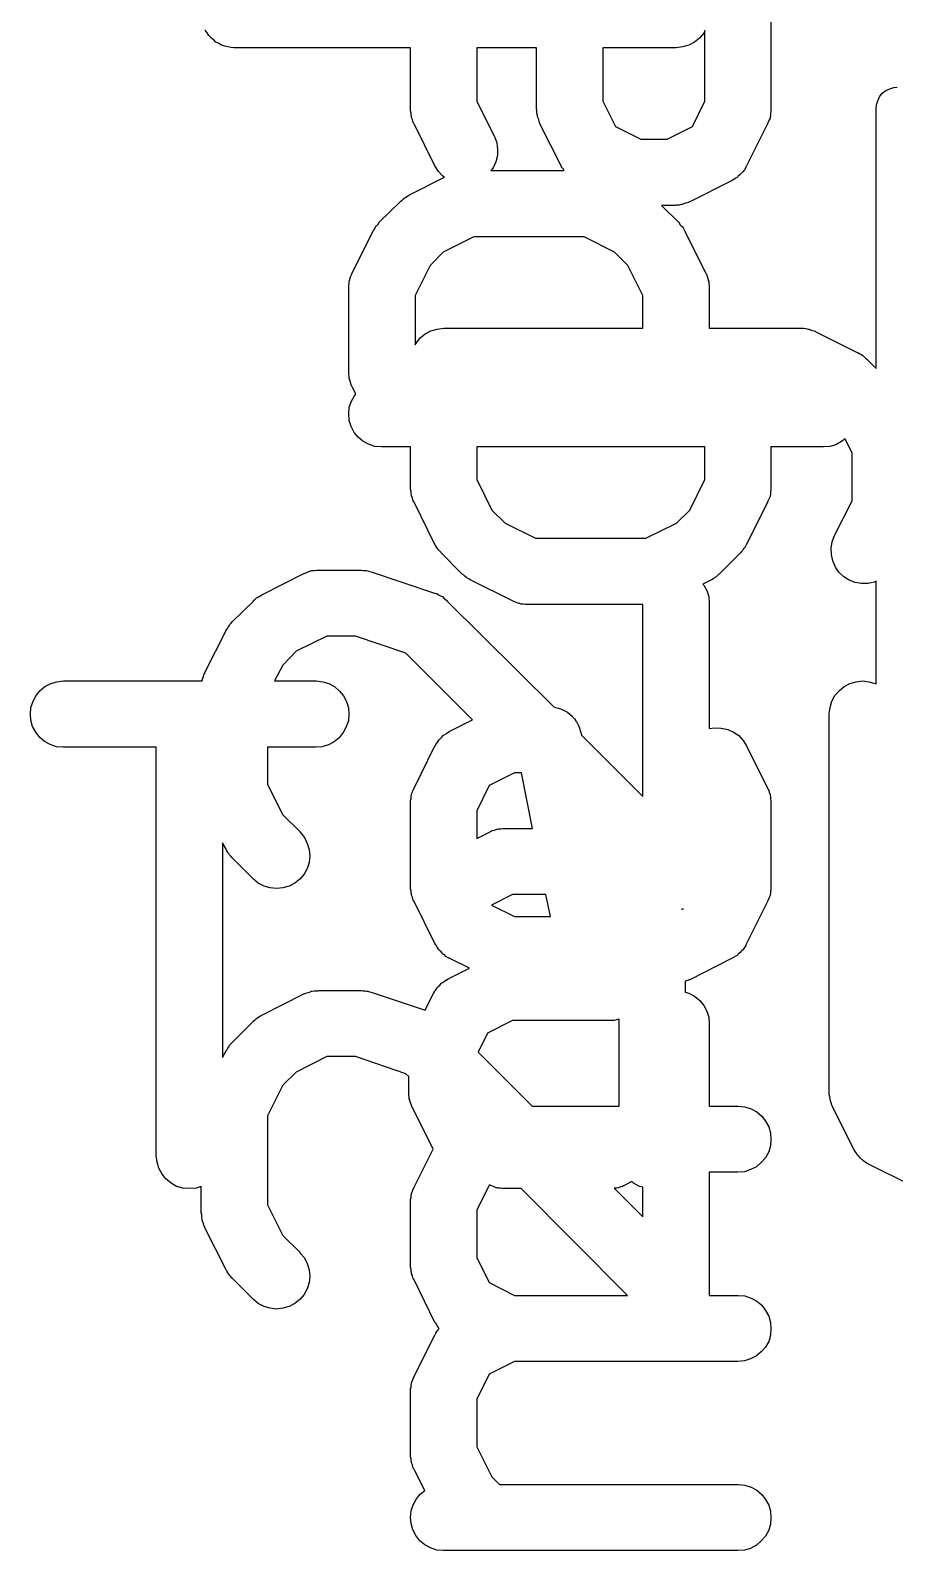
# Model space of a CAD drawing. Extents: x 123.2 to 171.9, y -130.5 to -87.1.
# Drawn here: x 151.752 to 153.709, y -109.551 to -106.108 of the extents above; entities that cross this region are included whole.
import ezdxf

# ---------------------------------------------------------------- set-up
doc = ezdxf.new("R2010")
doc.units = 0
doc.header["$MEASUREMENT"] = 0
doc.layers.add('BLACK', color=7, linetype='CONTINUOUS')

msp = doc.modelspace()

# ---------------------------------------------------------------- linework, layer by layer
at = {"layer": 'BLACK', "linetype": 'CONTINUOUS'}
for p, q in [((153.429, -106.048), (153.429, -106.286)), ((152.152, -106.113), (152.148, -106.107)), ((152.156, -106.119), (152.152, -106.113)), ((152.152, -106.113), (152.152, -106.113)), ((152.152, -106.113), (152.152, -106.113)), ((152.161, -106.124), (152.156, -106.119)), ((152.161, -106.125), (152.161, -106.124)), ((152.161, -106.124), (152.161, -106.124)), ((152.167, -106.129), (152.161, -106.125)), ((153.267, -106.125), (153.256, -106.134)), ((153.277, -106.114), (153.267, -106.125)), ((153.279, -106.108), (153.277, -106.114)), ((153.279, -106.268), (153.279, -106.108)), ((152.172, -106.134), (152.167, -106.129)), ((152.179, -106.137), (152.172, -106.134)), ((152.172, -106.134), (152.172, -106.134)), ((152.172, -106.134), (152.172, -106.134)), ((152.185, -106.141), (152.179, -106.137)), ((152.192, -106.143), (152.185, -106.141)), ((152.185, -106.141), (152.185, -106.141)), ((152.185, -106.141), (152.185, -106.141)), ((152.199, -106.145), (152.192, -106.143)), ((152.206, -106.146), (152.199, -106.145)), ((152.199, -106.145), (152.199, -106.145)), ((152.199, -106.145), (152.199, -106.145)), ((152.213, -106.147), (152.206, -106.146)), ((152.214, -106.147), (152.213, -106.147)), ((152.613, -106.147), (152.214, -106.147)), ((152.214, -106.147), (152.214, -106.147)), ((152.214, -106.147), (152.214, -106.147)), ((152.214, -106.147), (152.214, -106.147)), ((152.613, -106.286), (152.613, -106.147)), ((152.763, -106.147), (152.763, -106.268)), ((152.898, -106.147), (152.763, -106.147)), ((152.898, -106.286), (152.898, -106.147)), ((153.214, -106.147), (153.048, -106.147)), ((153.048, -106.147), (153.048, -106.268)), ((153.229, -106.145), (153.214, -106.147)), ((153.243, -106.141), (153.229, -106.145)), ((153.256, -106.134), (153.243, -106.141)), ((153.671, -106.267), (153.675, -106.258)), ((153.675, -106.258), (153.681, -106.25)), ((153.681, -106.25), (153.689, -106.244)), ((153.689, -106.244), (153.698, -106.24)), ((153.698, -106.24), (153.707, -106.237)), ((153.707, -106.237), (153.715, -106.236)), ((152.613, -106.288), (152.613, -106.286)), ((152.613, -106.29), (152.613, -106.288)), ((152.614, -106.295), (152.613, -106.29)), ((152.614, -106.3), (152.614, -106.295)), ((152.615, -106.302), (152.614, -106.3)), ((152.763, -106.268), (152.802, -106.347)), ((152.899, -106.288), (152.898, -106.286)), ((152.899, -106.29), (152.899, -106.288)), ((152.899, -106.295), (152.899, -106.29)), ((152.9, -106.3), (152.899, -106.295)), ((152.9, -106.302), (152.9, -106.3)), ((153.048, -106.268), (153.077, -106.325)), ((153.251, -106.325), (153.279, -106.268)), ((153.429, -106.291), (153.428, -106.296)), ((153.428, -106.296), (153.428, -106.301)), ((153.429, -106.286), (153.429, -106.287)), ((153.429, -106.287), (153.429, -106.289)), ((153.429, -106.289), (153.429, -106.291)), ((153.667, -106.286), (153.668, -106.276)), ((153.667, -106.288), (153.667, -106.286)), ((153.667, -106.873), (153.667, -106.288)), ((153.668, -106.276), (153.671, -106.267)), ((152.615, -106.305), (152.615, -106.302)), ((152.617, -106.309), (152.615, -106.305)), ((152.618, -106.314), (152.617, -106.309)), ((152.619, -106.316), (152.618, -106.314)), ((152.62, -106.318), (152.619, -106.316)), ((152.621, -106.319), (152.62, -106.318)), ((152.668, -106.414), (152.621, -106.319)), ((152.901, -106.305), (152.9, -106.302)), ((152.903, -106.309), (152.901, -106.305)), ((152.904, -106.314), (152.903, -106.309)), ((152.905, -106.316), (152.904, -106.314)), ((152.906, -106.318), (152.905, -106.316)), ((152.906, -106.319), (152.906, -106.318)), ((152.954, -106.414), (152.906, -106.319)), ((153.077, -106.325), (153.134, -106.354)), ((153.194, -106.354), (153.251, -106.325)), ((153.421, -106.319), (153.374, -106.414)), ((153.422, -106.317), (153.421, -106.319)), ((153.423, -106.315), (153.422, -106.317)), ((153.425, -106.31), (153.423, -106.315)), ((153.427, -106.306), (153.425, -106.31)), ((153.428, -106.301), (153.427, -106.303)), ((153.427, -106.303), (153.427, -106.306)), ((152.802, -106.347), (152.803, -106.348)), ((152.803, -106.348), (152.808, -106.362)), ((152.808, -106.362), (152.81, -106.377)), ((153.134, -106.354), (153.194, -106.354)), ((152.81, -106.391), (152.806, -106.405)), ((152.81, -106.377), (152.81, -106.391)), ((152.676, -106.427), (152.668, -106.414)), ((152.686, -106.438), (152.676, -106.427)), ((152.69, -106.44), (152.686, -106.438)), ((152.8, -106.419), (152.795, -106.425)), ((152.795, -106.425), (152.961, -106.425)), ((152.806, -106.405), (152.8, -106.419)), ((152.955, -106.416), (152.954, -106.414)), ((152.955, -106.417), (152.955, -106.416)), ((152.959, -106.422), (152.955, -106.417)), ((152.961, -106.425), (152.959, -106.422)), ((153.355, -106.438), (153.354, -106.439)), ((153.359, -106.434), (153.355, -106.438)), ((153.363, -106.43), (153.359, -106.434)), ((153.364, -106.429), (153.363, -106.43)), ((153.365, -106.428), (153.364, -106.429)), ((153.369, -106.423), (153.365, -106.428)), ((153.372, -106.418), (153.369, -106.423)), ((153.373, -106.415), (153.372, -106.417)), ((153.372, -106.417), (153.372, -106.418)), ((153.374, -106.414), (153.373, -106.415)), ((152.609, -106.481), (152.69, -106.44)), ((153.34, -106.448), (153.245, -106.496)), ((153.342, -106.447), (153.34, -106.448)), ((153.343, -106.447), (153.342, -106.447)), ((153.348, -106.443), (153.343, -106.447)), ((153.353, -106.44), (153.348, -106.443)), ((153.354, -106.439), (153.353, -106.44)), ((152.542, -106.542), (152.59, -106.495)), ((152.59, -106.495), (152.591, -106.494)), ((152.591, -106.494), (152.594, -106.492)), ((152.594, -106.492), (152.597, -106.489)), ((152.597, -106.489), (152.6, -106.487)), ((152.6, -106.487), (152.602, -106.485)), ((152.602, -106.485), (152.606, -106.483)), ((152.606, -106.483), (152.609, -106.481)), ((153.212, -106.504), (153.181, -106.504)), ((153.181, -106.504), (153.22, -106.542)), ((153.214, -106.503), (153.212, -106.504)), ((153.216, -106.503), (153.214, -106.503)), ((153.221, -106.503), (153.216, -106.503)), ((153.226, -106.502), (153.221, -106.503)), ((153.228, -106.502), (153.226, -106.502)), ((153.23, -106.501), (153.228, -106.502)), ((153.235, -106.499), (153.23, -106.501)), ((153.24, -106.498), (153.235, -106.499)), ((153.242, -106.497), (153.24, -106.498)), ((153.244, -106.496), (153.242, -106.497)), ((153.245, -106.496), (153.244, -106.496)), ((152.481, -106.657), (152.528, -106.562)), ((152.528, -106.562), (152.529, -106.561)), ((152.529, -106.561), (152.531, -106.558)), ((152.531, -106.558), (152.533, -106.554)), ((152.533, -106.554), (152.535, -106.551)), ((152.535, -106.551), (152.537, -106.549)), ((152.537, -106.549), (152.54, -106.546)), ((152.54, -106.546), (152.542, -106.542)), ((152.756, -106.575), (152.687, -106.61)), ((153.006, -106.575), (152.756, -106.575)), ((153.075, -106.61), (153.006, -106.575)), ((153.22, -106.542), (153.221, -106.543)), ((153.221, -106.543), (153.223, -106.547)), ((153.223, -106.547), (153.226, -106.55)), ((153.226, -106.55), (153.228, -106.552)), ((153.228, -106.552), (153.23, -106.555)), ((153.23, -106.555), (153.232, -106.558)), ((153.232, -106.558), (153.234, -106.562)), ((153.234, -106.562), (153.281, -106.657)), ((152.687, -106.61), (152.657, -106.64)), ((153.105, -106.64), (153.075, -106.61)), ((152.657, -106.64), (152.623, -106.708)), ((153.139, -106.708), (153.105, -106.64)), ((152.474, -106.675), (152.475, -106.673)), ((152.474, -106.68), (152.474, -106.675)), ((152.475, -106.671), (152.477, -106.666)), ((152.475, -106.673), (152.475, -106.671)), ((152.477, -106.666), (152.479, -106.661)), ((152.479, -106.661), (152.48, -106.659)), ((152.48, -106.659), (152.481, -106.657)), ((153.281, -106.657), (153.282, -106.658)), ((153.282, -106.658), (153.283, -106.66)), ((153.283, -106.66), (153.284, -106.662)), ((153.284, -106.662), (153.285, -106.667)), ((153.285, -106.667), (153.287, -106.672)), ((153.287, -106.672), (153.287, -106.674)), ((153.287, -106.674), (153.288, -106.676)), ((153.288, -106.676), (153.288, -106.681)), ((152.473, -106.685), (152.474, -106.68)), ((152.473, -106.688), (152.473, -106.685)), ((152.473, -106.69), (152.473, -106.688)), ((152.473, -106.691), (152.473, -106.69)), ((152.473, -106.881), (152.473, -106.691)), ((152.623, -106.708), (152.623, -106.82)), ((153.139, -106.782), (153.139, -106.708)), ((153.288, -106.681), (153.289, -106.686)), ((153.289, -106.686), (153.289, -106.689)), ((153.289, -106.689), (153.289, -106.691)), ((153.289, -106.691), (153.289, -106.782)), ((152.673, -106.784), (152.688, -106.782)), ((152.688, -106.782), (153.139, -106.782)), ((153.289, -106.782), (153.497, -106.782)), ((153.497, -106.782), (153.498, -106.782)), ((153.498, -106.782), (153.5, -106.782)), ((153.5, -106.782), (153.503, -106.782)), ((153.503, -106.782), (153.508, -106.783)), ((152.623, -106.82), (152.626, -106.815)), ((152.626, -106.815), (152.635, -106.804)), ((152.635, -106.804), (152.646, -106.795)), ((152.646, -106.795), (152.659, -106.788)), ((152.659, -106.788), (152.673, -106.784)), ((153.508, -106.783), (153.513, -106.784)), ((153.513, -106.784), (153.515, -106.784)), ((153.515, -106.784), (153.517, -106.785)), ((153.517, -106.785), (153.522, -106.787)), ((153.522, -106.787), (153.527, -106.788)), ((153.527, -106.788), (153.529, -106.789)), ((153.529, -106.789), (153.531, -106.79)), ((153.531, -106.79), (153.626, -106.838)), ((153.626, -106.838), (153.627, -106.838)), ((153.627, -106.838), (153.63, -106.84)), ((153.63, -106.84), (153.634, -106.842)), ((153.634, -106.842), (153.637, -106.844)), ((153.637, -106.844), (153.639, -106.846)), ((153.639, -106.846), (153.642, -106.849)), ((153.642, -106.849), (153.646, -106.852)), ((152.473, -106.883), (152.473, -106.881)), ((152.473, -106.886), (152.473, -106.883)), ((152.474, -106.891), (152.473, -106.886)), ((153.646, -106.852), (153.667, -106.873)), ((152.474, -106.896), (152.474, -106.891)), ((152.475, -106.898), (152.474, -106.896)), ((152.475, -106.9), (152.475, -106.898)), ((152.477, -106.905), (152.475, -106.9)), ((152.478, -106.91), (152.477, -106.905)), ((152.479, -106.912), (152.478, -106.91)), ((152.48, -106.914), (152.479, -106.912)), ((152.481, -106.915), (152.48, -106.914)), ((152.489, -106.931), (152.481, -106.915)), ((152.474, -106.961), (152.479, -106.947)), ((152.479, -106.947), (152.486, -106.935)), ((152.486, -106.935), (152.489, -106.931)), ((152.473, -106.976), (152.474, -106.961)), ((152.474, -106.991), (152.473, -106.976)), ((152.478, -107.005), (152.474, -106.991)), ((152.485, -107.018), (152.478, -107.005)), ((152.494, -107.029), (152.485, -107.018)), ((152.505, -107.038), (152.494, -107.029)), ((152.518, -107.045), (152.505, -107.038)), ((152.532, -107.05), (152.518, -107.045)), ((152.547, -107.051), (152.532, -107.05)), ((152.548, -107.051), (152.547, -107.051)), ((152.613, -107.051), (152.548, -107.051)), ((152.613, -107.143), (152.613, -107.051)), ((152.763, -107.051), (152.763, -107.125)), ((153.279, -107.051), (152.763, -107.051)), ((153.279, -107.125), (153.279, -107.051)), ((153.548, -107.051), (153.429, -107.051)), ((153.429, -107.051), (153.429, -107.143)), ((153.562, -107.05), (153.548, -107.051)), ((153.576, -107.046), (153.562, -107.05)), ((153.589, -107.039), (153.576, -107.046)), ((153.597, -107.033), (153.589, -107.039)), ((153.613, -107.065), (153.597, -107.033)), ((153.613, -107.173), (153.613, -107.065)), ((152.763, -107.125), (152.797, -107.194)), ((153.245, -107.194), (153.279, -107.125)), ((152.613, -107.145), (152.613, -107.143)), ((152.613, -107.147), (152.613, -107.145)), ((152.614, -107.152), (152.613, -107.147)), ((152.614, -107.157), (152.614, -107.152)), ((152.615, -107.16), (152.614, -107.157)), ((152.615, -107.162), (152.615, -107.16)), ((153.428, -107.158), (153.427, -107.161)), ((153.427, -107.161), (153.427, -107.163)), ((153.429, -107.148), (153.428, -107.153)), ((153.428, -107.153), (153.428, -107.158)), ((153.429, -107.143), (153.429, -107.144)), ((153.429, -107.144), (153.429, -107.146)), ((153.429, -107.146), (153.429, -107.148)), ((152.617, -107.167), (152.615, -107.162)), ((152.618, -107.171), (152.617, -107.167)), ((152.619, -107.173), (152.618, -107.171)), ((152.62, -107.175), (152.619, -107.173)), ((152.621, -107.176), (152.62, -107.175)), ((152.668, -107.272), (152.621, -107.176)), ((152.797, -107.194), (152.827, -107.224)), ((153.215, -107.224), (153.245, -107.194)), ((153.421, -107.176), (153.374, -107.272)), ((153.422, -107.174), (153.421, -107.176)), ((153.423, -107.172), (153.422, -107.174)), ((153.425, -107.168), (153.423, -107.172)), ((153.427, -107.163), (153.425, -107.168)), ((153.573, -107.252), (153.613, -107.173)), ((152.827, -107.224), (152.896, -107.258)), ((153.146, -107.258), (153.215, -107.224)), ((152.896, -107.258), (153.146, -107.258)), ((153.568, -107.266), (153.573, -107.252)), ((152.67, -107.275), (152.668, -107.272)), ((152.672, -107.279), (152.67, -107.275)), ((152.674, -107.281), (152.672, -107.279)), ((152.676, -107.284), (152.674, -107.281)), ((152.679, -107.287), (152.676, -107.284)), ((152.682, -107.29), (152.679, -107.287)), ((152.682, -107.291), (152.682, -107.29)), ((152.73, -107.339), (152.682, -107.291)), ((153.36, -107.291), (153.312, -107.339)), ((153.362, -107.288), (153.36, -107.291)), ((153.365, -107.285), (153.362, -107.288)), ((153.367, -107.282), (153.365, -107.285)), ((153.369, -107.28), (153.367, -107.282)), ((153.371, -107.276), (153.369, -107.28)), ((153.373, -107.273), (153.371, -107.276)), ((153.374, -107.272), (153.373, -107.273)), ((153.565, -107.28), (153.568, -107.266)), ((153.566, -107.295), (153.565, -107.28)), ((153.569, -107.309), (153.566, -107.295)), ((152.381, -107.334), (152.386, -107.332)), ((152.386, -107.332), (152.388, -107.332)), ((152.388, -107.332), (152.39, -107.331)), ((152.39, -107.331), (152.395, -107.331)), ((152.395, -107.331), (152.4, -107.33)), ((152.4, -107.33), (152.403, -107.33)), ((152.403, -107.33), (152.405, -107.33)), ((152.405, -107.33), (152.5, -107.33)), ((152.5, -107.33), (152.501, -107.33)), ((152.501, -107.33), (152.505, -107.331)), ((152.505, -107.331), (152.51, -107.331)), ((152.51, -107.331), (152.513, -107.331)), ((152.513, -107.331), (152.516, -107.332)), ((152.516, -107.332), (152.52, -107.333)), ((152.52, -107.333), (152.524, -107.334)), ((153.575, -107.323), (153.569, -107.309)), ((153.583, -107.335), (153.575, -107.323)), ((152.276, -107.386), (152.371, -107.338)), ((152.371, -107.338), (152.372, -107.338)), ((152.372, -107.338), (152.374, -107.337)), ((152.374, -107.337), (152.376, -107.336)), ((152.376, -107.336), (152.381, -107.334)), ((152.524, -107.334), (152.667, -107.382)), ((152.733, -107.341), (152.73, -107.339)), ((152.736, -107.344), (152.733, -107.341)), ((152.739, -107.346), (152.736, -107.344)), ((152.741, -107.348), (152.739, -107.346)), ((152.745, -107.35), (152.741, -107.348)), ((152.748, -107.352), (152.745, -107.35)), ((152.749, -107.353), (152.748, -107.352)), ((152.845, -107.4), (152.749, -107.353)), ((153.293, -107.353), (153.275, -107.362)), ((153.275, -107.362), (153.277, -107.364)), ((153.277, -107.364), (153.284, -107.376)), ((153.296, -107.351), (153.293, -107.353)), ((153.3, -107.349), (153.296, -107.351)), ((153.302, -107.347), (153.3, -107.349)), ((153.305, -107.345), (153.302, -107.347)), ((153.308, -107.342), (153.305, -107.345)), ((153.311, -107.339), (153.308, -107.342)), ((153.312, -107.339), (153.311, -107.339)), ((153.594, -107.345), (153.583, -107.335)), ((153.606, -107.353), (153.594, -107.345)), ((153.62, -107.358), (153.606, -107.353)), ((153.634, -107.36), (153.62, -107.358)), ((153.649, -107.36), (153.634, -107.36)), ((153.663, -107.357), (153.649, -107.36)), ((153.667, -107.355), (153.663, -107.357)), ((153.667, -107.588), (153.667, -107.355)), ((152.209, -107.447), (152.257, -107.4)), ((152.257, -107.399), (152.261, -107.396)), ((152.257, -107.4), (152.257, -107.399)), ((152.261, -107.396), (152.264, -107.393)), ((152.264, -107.393), (152.266, -107.392)), ((152.266, -107.392), (152.269, -107.39)), ((152.269, -107.39), (152.273, -107.388)), ((152.273, -107.388), (152.276, -107.386)), ((152.667, -107.382), (152.668, -107.382)), ((152.668, -107.382), (152.67, -107.383)), ((152.67, -107.383), (152.672, -107.383)), ((152.672, -107.383), (152.676, -107.386)), ((152.676, -107.386), (152.681, -107.388)), ((152.681, -107.388), (152.683, -107.389)), ((152.683, -107.389), (152.685, -107.39)), ((152.685, -107.39), (152.689, -107.394)), ((152.689, -107.394), (152.693, -107.397)), ((152.693, -107.397), (152.694, -107.398)), ((152.694, -107.398), (152.696, -107.4)), ((152.696, -107.4), (152.937, -107.64)), ((152.847, -107.401), (152.845, -107.4)), ((152.849, -107.402), (152.847, -107.401)), ((152.854, -107.404), (152.849, -107.402)), ((153.284, -107.376), (153.288, -107.39)), ((153.288, -107.39), (153.289, -107.405)), ((152.858, -107.406), (152.854, -107.404)), ((152.86, -107.406), (152.858, -107.406)), ((152.863, -107.407), (152.86, -107.406)), ((152.868, -107.407), (152.863, -107.407)), ((152.873, -107.408), (152.868, -107.407)), ((152.875, -107.408), (152.873, -107.408)), ((152.877, -107.408), (152.875, -107.408)), ((152.878, -107.408), (152.877, -107.408)), ((153.139, -107.408), (152.878, -107.408)), ((153.139, -107.843), (153.139, -107.408)), ((153.289, -107.405), (153.289, -107.689)), ((152.147, -107.562), (152.195, -107.467)), ((152.195, -107.466), (152.198, -107.462)), ((152.195, -107.467), (152.195, -107.466)), ((152.198, -107.462), (152.2, -107.459)), ((152.2, -107.459), (152.202, -107.456)), ((152.202, -107.456), (152.203, -107.454)), ((152.203, -107.454), (152.206, -107.451)), ((152.206, -107.451), (152.209, -107.447)), ((152.423, -107.48), (152.354, -107.514)), ((152.488, -107.48), (152.423, -107.48)), ((152.602, -107.518), (152.488, -107.48)), ((152.354, -107.514), (152.324, -107.545)), ((152.753, -107.669), (152.602, -107.518)), ((152.142, -107.576), (152.144, -107.571)), ((152.144, -107.571), (152.145, -107.566)), ((152.145, -107.566), (152.147, -107.564)), ((152.147, -107.564), (152.147, -107.562)), ((152.324, -107.545), (152.305, -107.581)), ((151.765, -107.614), (151.774, -107.603)), ((151.774, -107.603), (151.785, -107.594)), ((151.785, -107.594), (151.798, -107.587)), ((151.798, -107.587), (151.812, -107.583)), ((151.812, -107.583), (151.827, -107.581)), ((151.827, -107.581), (152.141, -107.581)), ((152.141, -107.58), (152.142, -107.578)), ((152.141, -107.581), (152.141, -107.58)), ((152.142, -107.578), (152.142, -107.576)), ((152.305, -107.581), (152.398, -107.581)), ((152.398, -107.581), (152.399, -107.581)), ((152.399, -107.581), (152.414, -107.583)), ((152.414, -107.583), (152.428, -107.587)), ((152.428, -107.587), (152.441, -107.594)), ((152.441, -107.594), (152.452, -107.604)), ((152.452, -107.604), (152.461, -107.615)), ((153.574, -107.614), (153.584, -107.603)), ((153.584, -107.603), (153.595, -107.594)), ((153.595, -107.594), (153.608, -107.587)), ((153.608, -107.587), (153.622, -107.583)), ((153.622, -107.583), (153.637, -107.581)), ((153.637, -107.581), (153.651, -107.583)), ((153.651, -107.583), (153.665, -107.587)), ((153.665, -107.587), (153.667, -107.588)), ((151.752, -107.656), (151.753, -107.641)), ((151.753, -107.641), (151.758, -107.627)), ((151.758, -107.627), (151.765, -107.614)), ((152.461, -107.615), (152.468, -107.628)), ((152.468, -107.628), (152.472, -107.642)), ((152.472, -107.642), (152.473, -107.657)), ((152.937, -107.64), (152.941, -107.641)), ((152.941, -107.641), (152.941, -107.641)), ((152.941, -107.641), (152.941, -107.641)), ((152.941, -107.641), (152.948, -107.643)), ((152.948, -107.643), (152.955, -107.645)), ((153.561, -107.655), (153.563, -107.641)), ((153.563, -107.641), (153.567, -107.627)), ((153.567, -107.627), (153.574, -107.614)), ((151.753, -107.67), (151.752, -107.656)), ((151.757, -107.684), (151.753, -107.67)), ((152.472, -107.671), (152.467, -107.685)), ((152.473, -107.657), (152.472, -107.671)), ((152.702, -107.695), (152.753, -107.669)), ((152.955, -107.645), (152.955, -107.645)), ((152.955, -107.645), (152.955, -107.645)), ((152.955, -107.645), (152.962, -107.649)), ((152.962, -107.649), (152.968, -107.652)), ((152.968, -107.652), (152.968, -107.652)), ((152.968, -107.652), (152.968, -107.652)), ((152.968, -107.652), (152.974, -107.657)), ((152.974, -107.657), (152.979, -107.661)), ((152.979, -107.661), (152.979, -107.662)), ((152.979, -107.662), (152.979, -107.662)), ((152.979, -107.662), (152.984, -107.667)), ((152.984, -107.667), (152.988, -107.673)), ((152.988, -107.673), (152.988, -107.673)), ((152.988, -107.673), (152.989, -107.673)), ((152.989, -107.673), (152.992, -107.679)), ((153.561, -107.656), (153.561, -107.655)), ((153.561, -108.514), (153.561, -107.656)), ((151.764, -107.697), (151.757, -107.684)), ((151.773, -107.709), (151.764, -107.697)), ((151.784, -107.718), (151.773, -107.709)), ((152.451, -107.71), (152.44, -107.719)), ((152.46, -107.698), (152.451, -107.71)), ((152.467, -107.685), (152.46, -107.698)), ((152.679, -107.713), (152.683, -107.709)), ((152.683, -107.709), (152.687, -107.705)), ((152.687, -107.705), (152.688, -107.704)), ((152.688, -107.704), (152.689, -107.703)), ((152.689, -107.703), (152.694, -107.7)), ((152.694, -107.7), (152.699, -107.696)), ((152.699, -107.696), (152.7, -107.696)), ((152.7, -107.696), (152.702, -107.695)), ((152.992, -107.679), (152.995, -107.686)), ((152.995, -107.686), (152.995, -107.686)), ((152.995, -107.686), (152.995, -107.686)), ((152.995, -107.686), (152.997, -107.693)), ((152.997, -107.693), (152.999, -107.7)), ((152.999, -107.7), (153, -107.704)), ((153, -107.704), (153.139, -107.843)), ((153.289, -107.689), (153.302, -107.687)), ((153.302, -107.687), (153.316, -107.688)), ((153.316, -107.688), (153.331, -107.691)), ((153.331, -107.691), (153.344, -107.697)), ((153.344, -107.697), (153.356, -107.705)), ((153.356, -107.705), (153.366, -107.716)), ((151.797, -107.725), (151.784, -107.718)), ((151.811, -107.73), (151.797, -107.725)), ((151.826, -107.731), (151.811, -107.73)), ((151.827, -107.731), (151.826, -107.731)), ((152.037, -107.731), (151.827, -107.731)), ((152.037, -108.656), (152.037, -107.731)), ((152.398, -107.731), (152.289, -107.731)), ((152.289, -107.731), (152.289, -107.816)), ((152.413, -107.73), (152.398, -107.731)), ((152.427, -107.726), (152.413, -107.73)), ((152.44, -107.719), (152.427, -107.726)), ((152.621, -107.824), (152.668, -107.728)), ((152.668, -107.728), (152.669, -107.727)), ((152.669, -107.727), (152.67, -107.726)), ((152.67, -107.725), (152.674, -107.72)), ((152.67, -107.726), (152.67, -107.725)), ((152.674, -107.72), (152.677, -107.715)), ((152.677, -107.715), (152.678, -107.714)), ((152.678, -107.714), (152.679, -107.713)), ((153.366, -107.716), (153.374, -107.728)), ((153.374, -107.728), (153.421, -107.824)), ((152.848, -107.789), (152.791, -107.818)), ((152.864, -107.789), (152.848, -107.789)), ((152.889, -107.915), (152.864, -107.789)), ((152.289, -107.816), (152.324, -107.884)), ((152.613, -107.852), (152.614, -107.847)), ((152.614, -107.842), (152.615, -107.839)), ((152.614, -107.847), (152.614, -107.842)), ((152.615, -107.837), (152.617, -107.832)), ((152.615, -107.839), (152.615, -107.837)), ((152.617, -107.832), (152.619, -107.828)), ((152.619, -107.828), (152.62, -107.826)), ((152.62, -107.826), (152.621, -107.824)), ((152.791, -107.818), (152.763, -107.875)), ((153.421, -107.824), (153.422, -107.825)), ((153.422, -107.825), (153.423, -107.827)), ((153.423, -107.827), (153.424, -107.829)), ((153.424, -107.829), (153.425, -107.833)), ((153.425, -107.833), (153.427, -107.838)), ((153.427, -107.838), (153.427, -107.84)), ((153.427, -107.84), (153.428, -107.843)), ((153.428, -107.843), (153.428, -107.848)), ((153.428, -107.848), (153.429, -107.853)), ((152.324, -107.884), (152.363, -107.923)), ((152.613, -107.854), (152.613, -107.852)), ((152.613, -107.856), (152.613, -107.854)), ((152.613, -107.857), (152.613, -107.856)), ((152.613, -108.048), (152.613, -107.857)), ((152.763, -107.875), (152.763, -107.938)), ((153.429, -107.853), (153.429, -107.855)), ((153.429, -107.855), (153.429, -107.857)), ((153.429, -107.857), (153.429, -108.048)), ((152.798, -107.92), (152.803, -107.919)), ((152.803, -107.919), (152.808, -107.917)), ((152.808, -107.917), (152.81, -107.917)), ((152.81, -107.917), (152.812, -107.916)), ((152.812, -107.916), (152.817, -107.916)), ((152.817, -107.916), (152.822, -107.915)), ((152.822, -107.915), (152.825, -107.915)), ((152.825, -107.915), (152.827, -107.915)), ((152.827, -107.915), (152.889, -107.915)), ((152.195, -107.962), (152.187, -107.948)), ((152.187, -107.948), (152.187, -108.434)), ((152.363, -107.923), (152.363, -107.924)), ((152.363, -107.924), (152.373, -107.936)), ((152.373, -107.936), (152.379, -107.949)), ((152.379, -107.949), (152.383, -107.963)), ((152.763, -107.938), (152.793, -107.923)), ((152.793, -107.923), (152.794, -107.922)), ((152.794, -107.922), (152.796, -107.921)), ((152.796, -107.921), (152.798, -107.92)), ((152.197, -107.966), (152.195, -107.962)), ((152.199, -107.97), (152.197, -107.966)), ((152.201, -107.972), (152.199, -107.97)), ((152.203, -107.975), (152.201, -107.972)), ((152.206, -107.978), (152.203, -107.975)), ((152.208, -107.981), (152.206, -107.978)), ((152.209, -107.982), (152.208, -107.981)), ((152.257, -108.03), (152.209, -107.982)), ((152.383, -107.963), (152.385, -107.977)), ((152.385, -107.977), (152.383, -107.992)), ((152.372, -108.019), (152.362, -108.03)), ((152.379, -108.006), (152.372, -108.019)), ((152.383, -107.992), (152.379, -108.006)), ((152.268, -108.039), (152.257, -108.03)), ((152.281, -108.046), (152.268, -108.039)), ((152.295, -108.05), (152.281, -108.046)), ((152.309, -108.051), (152.295, -108.05)), ((152.324, -108.05), (152.309, -108.051)), ((152.338, -108.046), (152.324, -108.05)), ((152.351, -108.039), (152.338, -108.046)), ((152.362, -108.03), (152.351, -108.039)), ((152.613, -108.05), (152.613, -108.048)), ((152.613, -108.052), (152.613, -108.05)), ((152.614, -108.057), (152.613, -108.052)), ((152.614, -108.062), (152.614, -108.057)), ((153.429, -108.053), (153.428, -108.058)), ((153.429, -108.048), (153.429, -108.049)), ((153.429, -108.049), (153.429, -108.051)), ((153.429, -108.051), (153.429, -108.053)), ((152.615, -108.064), (152.614, -108.062)), ((152.615, -108.066), (152.615, -108.064)), ((152.617, -108.071), (152.615, -108.066)), ((152.618, -108.076), (152.617, -108.071)), ((152.619, -108.078), (152.618, -108.076)), ((152.62, -108.08), (152.619, -108.078)), ((152.621, -108.081), (152.62, -108.08)), ((152.668, -108.176), (152.621, -108.081)), ((152.844, -108.065), (152.796, -108.089)), ((152.796, -108.089), (152.848, -108.115)), ((152.919, -108.065), (152.844, -108.065)), ((152.93, -108.115), (152.919, -108.065)), ((153.421, -108.081), (153.374, -108.176)), ((153.422, -108.079), (153.421, -108.081)), ((153.423, -108.077), (153.422, -108.079)), ((153.425, -108.072), (153.423, -108.077)), ((153.427, -108.067), (153.425, -108.072)), ((153.428, -108.063), (153.427, -108.065)), ((153.427, -108.065), (153.427, -108.067)), ((153.428, -108.058), (153.428, -108.063)), ((152.848, -108.115), (152.93, -108.115)), ((153.227, -108.099), (153.23, -108.097)), ((153.228, -108.098), (153.227, -108.098)), ((153.227, -108.098), (153.227, -108.099)), ((153.229, -108.098), (153.228, -108.098)), ((153.23, -108.097), (153.229, -108.098)), ((153.229, -108.098), (153.229, -108.098)), ((152.669, -108.178), (152.668, -108.176)), ((152.67, -108.179), (152.669, -108.178)), ((152.673, -108.184), (152.67, -108.179)), ((152.676, -108.189), (152.673, -108.184)), ((152.677, -108.19), (152.676, -108.189)), ((152.678, -108.191), (152.677, -108.19)), ((152.682, -108.195), (152.678, -108.191)), ((153.363, -108.192), (153.359, -108.196)), ((153.364, -108.191), (153.363, -108.192)), ((153.365, -108.19), (153.364, -108.191)), ((153.369, -108.185), (153.365, -108.19)), ((153.372, -108.18), (153.369, -108.185)), ((153.373, -108.177), (153.372, -108.179)), ((153.372, -108.179), (153.372, -108.18)), ((153.374, -108.176), (153.373, -108.177)), ((152.686, -108.199), (152.682, -108.195)), ((152.687, -108.2), (152.686, -108.199)), ((152.689, -108.201), (152.687, -108.2)), ((152.693, -108.205), (152.689, -108.201)), ((152.698, -108.208), (152.693, -108.205)), ((152.699, -108.209), (152.698, -108.208)), ((152.701, -108.209), (152.699, -108.209)), ((152.702, -108.21), (152.701, -108.209)), ((152.746, -108.232), (152.702, -108.21)), ((153.34, -108.21), (153.245, -108.258)), ((153.342, -108.209), (153.34, -108.21)), ((153.343, -108.208), (153.342, -108.209)), ((153.348, -108.205), (153.343, -108.208)), ((153.353, -108.202), (153.348, -108.205)), ((153.354, -108.201), (153.353, -108.202)), ((153.355, -108.2), (153.354, -108.201)), ((153.359, -108.196), (153.355, -108.2)), ((152.686, -108.264), (152.69, -108.261)), ((152.69, -108.261), (152.695, -108.257)), ((152.695, -108.257), (152.697, -108.257)), ((152.697, -108.257), (152.698, -108.256)), ((152.698, -108.256), (152.746, -108.232)), ((153.24, -108.26), (153.235, -108.261)), ((153.235, -108.261), (153.235, -108.261)), ((153.235, -108.261), (153.235, -108.286)), ((153.242, -108.259), (153.24, -108.26)), ((153.244, -108.258), (153.242, -108.259)), ((153.245, -108.258), (153.244, -108.258)), ((152.276, -108.338), (152.371, -108.29)), ((152.371, -108.29), (152.372, -108.29)), ((152.372, -108.29), (152.374, -108.289)), ((152.374, -108.289), (152.376, -108.288)), ((152.376, -108.288), (152.381, -108.287)), ((152.381, -108.287), (152.386, -108.285)), ((152.386, -108.285), (152.388, -108.284)), ((152.388, -108.284), (152.39, -108.284)), ((152.39, -108.284), (152.395, -108.283)), ((152.395, -108.283), (152.4, -108.283)), ((152.4, -108.283), (152.403, -108.283)), ((152.403, -108.283), (152.405, -108.282)), ((152.405, -108.282), (152.5, -108.282)), ((152.5, -108.282), (152.501, -108.282)), ((152.501, -108.282), (152.505, -108.283)), ((152.505, -108.283), (152.51, -108.283)), ((152.51, -108.283), (152.513, -108.284)), ((152.513, -108.284), (152.516, -108.284)), ((152.516, -108.284), (152.52, -108.285)), ((152.52, -108.285), (152.524, -108.286)), ((152.524, -108.286), (152.646, -108.327)), ((152.646, -108.327), (152.664, -108.29)), ((152.664, -108.29), (152.665, -108.289)), ((152.665, -108.289), (152.666, -108.287)), ((152.666, -108.286), (152.67, -108.281)), ((152.666, -108.287), (152.666, -108.286)), ((152.67, -108.281), (152.673, -108.276)), ((152.673, -108.276), (152.674, -108.275)), ((152.674, -108.275), (152.675, -108.274)), ((152.675, -108.274), (152.679, -108.27)), ((152.679, -108.27), (152.683, -108.266)), ((152.683, -108.266), (152.684, -108.265)), ((152.684, -108.265), (152.686, -108.264)), ((153.235, -108.286), (153.243, -108.288)), ((153.243, -108.288), (153.256, -108.295)), ((153.256, -108.295), (153.268, -108.305)), ((153.268, -108.305), (153.277, -108.316)), ((153.277, -108.316), (153.284, -108.329)), ((153.284, -108.329), (153.288, -108.343)), ((152.209, -108.4), (152.257, -108.352)), ((152.257, -108.351), (152.261, -108.349)), ((152.257, -108.352), (152.257, -108.351)), ((152.261, -108.349), (152.264, -108.346)), ((152.264, -108.346), (152.266, -108.344)), ((152.266, -108.344), (152.269, -108.342)), ((152.269, -108.342), (152.273, -108.34)), ((152.273, -108.34), (152.276, -108.338)), ((152.844, -108.35), (152.787, -108.379)), ((153.065, -108.35), (152.844, -108.35)), ((153.067, -108.35), (153.065, -108.35)), ((153.069, -108.35), (153.067, -108.35)), ((153.074, -108.35), (153.069, -108.35)), ((153.079, -108.349), (153.074, -108.35)), ((153.082, -108.348), (153.079, -108.349)), ((153.084, -108.348), (153.082, -108.348)), ((153.085, -108.348), (153.084, -108.348)), ((153.085, -108.544), (153.085, -108.348)), ((153.288, -108.343), (153.289, -108.357)), ((153.289, -108.357), (153.289, -108.544)), ((152.206, -108.403), (152.209, -108.4)), ((152.787, -108.379), (152.766, -108.422)), ((152.187, -108.434), (152.195, -108.419)), ((152.195, -108.418), (152.198, -108.415)), ((152.195, -108.419), (152.195, -108.418)), ((152.198, -108.415), (152.2, -108.411)), ((152.2, -108.411), (152.202, -108.409)), ((152.202, -108.409), (152.203, -108.406)), ((152.203, -108.406), (152.206, -108.403)), ((152.423, -108.432), (152.354, -108.467)), ((152.488, -108.432), (152.423, -108.432)), ((152.602, -108.471), (152.488, -108.432)), ((152.766, -108.422), (152.888, -108.544)), ((152.354, -108.467), (152.324, -108.497)), ((152.324, -108.497), (152.289, -108.566)), ((152.609, -108.477), (152.602, -108.471)), ((152.609, -108.514), (152.609, -108.477)), ((152.609, -108.516), (152.609, -108.514)), ((152.609, -108.518), (152.609, -108.516)), ((152.61, -108.523), (152.609, -108.518)), ((152.61, -108.528), (152.61, -108.523)), ((152.611, -108.53), (152.61, -108.528)), ((152.611, -108.532), (152.611, -108.53)), ((152.613, -108.537), (152.611, -108.532)), ((152.615, -108.542), (152.613, -108.537)), ((153.561, -108.516), (153.561, -108.514)), ((153.561, -108.518), (153.561, -108.516)), ((153.562, -108.523), (153.561, -108.518)), ((153.563, -108.528), (153.562, -108.523)), ((153.563, -108.53), (153.563, -108.528)), ((153.564, -108.532), (153.563, -108.53)), ((153.565, -108.537), (153.564, -108.532)), ((153.567, -108.542), (153.565, -108.537)), ((152.289, -108.566), (152.289, -108.768)), ((152.616, -108.544), (152.615, -108.542)), ((152.616, -108.546), (152.616, -108.544)), ((152.617, -108.547), (152.616, -108.546)), ((152.664, -108.642), (152.617, -108.547)), ((152.888, -108.544), (153.085, -108.544)), ((153.289, -108.544), (153.354, -108.544)), ((153.354, -108.544), (153.355, -108.544)), ((153.355, -108.544), (153.37, -108.546)), ((153.37, -108.546), (153.384, -108.55)), ((153.384, -108.55), (153.397, -108.557)), ((153.397, -108.557), (153.408, -108.567)), ((153.408, -108.567), (153.417, -108.578)), ((153.568, -108.544), (153.567, -108.542)), ((153.569, -108.546), (153.568, -108.544)), ((153.569, -108.547), (153.569, -108.546)), ((153.617, -108.642), (153.569, -108.547)), ((153.417, -108.578), (153.424, -108.591)), ((153.424, -108.591), (153.428, -108.605)), ((153.428, -108.605), (153.429, -108.62)), ((152.621, -108.728), (152.664, -108.642)), ((153.428, -108.634), (153.424, -108.648)), ((153.429, -108.62), (153.428, -108.634)), ((153.618, -108.644), (153.617, -108.642)), ((152.039, -108.671), (152.037, -108.656)), ((152.043, -108.685), (152.039, -108.671)), ((153.407, -108.672), (153.396, -108.682)), ((153.417, -108.661), (153.407, -108.672)), ((153.424, -108.648), (153.417, -108.661)), ((153.618, -108.645), (153.618, -108.644)), ((153.622, -108.65), (153.618, -108.645)), ((153.625, -108.655), (153.622, -108.65)), ((153.626, -108.656), (153.625, -108.655)), ((153.627, -108.657), (153.626, -108.656)), ((153.631, -108.661), (153.627, -108.657)), ((153.635, -108.665), (153.631, -108.661)), ((153.636, -108.666), (153.635, -108.665)), ((153.637, -108.667), (153.636, -108.666)), ((153.642, -108.671), (153.637, -108.667)), ((153.647, -108.674), (153.642, -108.671)), ((153.648, -108.674), (153.647, -108.674)), ((153.649, -108.675), (153.648, -108.674)), ((153.65, -108.676), (153.649, -108.675)), ((153.746, -108.723), (153.65, -108.676)), ((152.05, -108.698), (152.043, -108.685)), ((152.059, -108.709), (152.05, -108.698)), ((152.071, -108.719), (152.059, -108.709)), ((153.354, -108.694), (153.289, -108.694)), ((153.289, -108.694), (153.289, -108.973)), ((153.369, -108.693), (153.354, -108.694)), ((153.383, -108.688), (153.369, -108.693)), ((153.396, -108.682), (153.383, -108.688)), ((152.083, -108.726), (152.071, -108.719)), ((152.097, -108.73), (152.083, -108.726)), ((152.112, -108.731), (152.097, -108.73)), ((152.127, -108.73), (152.112, -108.731)), ((152.139, -108.726), (152.127, -108.73)), ((152.139, -108.786), (152.139, -108.726)), ((152.614, -108.746), (152.615, -108.744)), ((152.615, -108.742), (152.617, -108.737)), ((152.615, -108.744), (152.615, -108.742)), ((152.617, -108.737), (152.619, -108.732)), ((152.619, -108.732), (152.62, -108.73)), ((152.62, -108.73), (152.621, -108.728)), ((152.791, -108.723), (152.763, -108.78)), ((152.793, -108.723), (152.791, -108.723)), ((152.791, -108.723), (152.791, -108.723)), ((152.795, -108.724), (152.793, -108.723)), ((152.797, -108.725), (152.795, -108.724)), ((152.802, -108.727), (152.797, -108.725)), ((152.807, -108.729), (152.802, -108.727)), ((152.809, -108.729), (152.807, -108.729)), ((152.811, -108.73), (152.809, -108.729)), ((152.816, -108.73), (152.811, -108.73)), ((152.821, -108.731), (152.816, -108.73)), ((152.824, -108.731), (152.821, -108.731)), ((152.826, -108.731), (152.824, -108.731)), ((152.827, -108.731), (152.826, -108.731)), ((152.863, -108.731), (152.827, -108.731)), ((153.104, -108.973), (152.863, -108.731)), ((153.079, -108.73), (153.074, -108.73)), ((153.074, -108.73), (153.139, -108.795)), ((153.082, -108.729), (153.079, -108.73)), ((153.084, -108.729), (153.082, -108.729)), ((153.089, -108.727), (153.084, -108.729)), ((153.093, -108.726), (153.089, -108.727)), ((153.095, -108.725), (153.093, -108.726)), ((153.097, -108.724), (153.095, -108.725)), ((153.098, -108.723), (153.097, -108.724)), ((153.114, -108.715), (153.098, -108.723)), ((153.118, -108.719), (153.114, -108.715)), ((153.131, -108.726), (153.118, -108.719)), ((153.139, -108.728), (153.131, -108.726)), ((153.139, -108.795), (153.139, -108.728)), ((152.289, -108.768), (152.324, -108.837)), ((152.613, -108.756), (152.614, -108.751)), ((152.613, -108.759), (152.613, -108.756)), ((152.613, -108.761), (152.613, -108.759)), ((152.613, -108.762), (152.613, -108.761)), ((152.613, -108.905), (152.613, -108.762)), ((152.614, -108.751), (152.614, -108.746)), ((152.763, -108.78), (152.763, -108.887)), ((152.14, -108.788), (152.139, -108.786)), ((152.14, -108.79), (152.14, -108.788)), ((152.14, -108.795), (152.14, -108.79)), ((152.141, -108.801), (152.14, -108.795)), ((152.141, -108.803), (152.141, -108.801)), ((152.142, -108.805), (152.141, -108.803)), ((152.144, -108.81), (152.142, -108.805)), ((152.145, -108.815), (152.144, -108.81)), ((152.146, -108.817), (152.145, -108.815)), ((152.147, -108.819), (152.146, -108.817)), ((152.147, -108.82), (152.147, -108.819)), ((152.195, -108.915), (152.147, -108.82)), ((152.324, -108.837), (152.363, -108.876)), ((152.363, -108.876), (152.363, -108.877)), ((152.363, -108.877), (152.373, -108.888)), ((152.197, -108.918), (152.195, -108.915)), ((152.373, -108.888), (152.379, -108.901)), ((152.379, -108.901), (152.383, -108.915)), ((152.383, -108.915), (152.385, -108.93)), ((152.613, -108.907), (152.613, -108.905)), ((152.613, -108.909), (152.613, -108.907)), ((152.614, -108.914), (152.613, -108.909)), ((152.614, -108.919), (152.614, -108.914)), ((152.763, -108.887), (152.791, -108.944)), ((152.199, -108.922), (152.197, -108.918)), ((152.201, -108.925), (152.199, -108.922)), ((152.203, -108.927), (152.201, -108.925)), ((152.206, -108.93), (152.203, -108.927)), ((152.208, -108.934), (152.206, -108.93)), ((152.209, -108.934), (152.208, -108.934)), ((152.257, -108.982), (152.209, -108.934)), ((152.383, -108.944), (152.379, -108.958)), ((152.385, -108.93), (152.383, -108.944)), ((152.615, -108.921), (152.614, -108.919)), ((152.615, -108.924), (152.615, -108.921)), ((152.617, -108.928), (152.615, -108.924)), ((152.618, -108.933), (152.617, -108.928)), ((152.619, -108.935), (152.618, -108.933)), ((152.62, -108.937), (152.619, -108.935)), ((152.621, -108.938), (152.62, -108.937)), ((152.668, -109.034), (152.621, -108.938)), ((152.791, -108.944), (152.848, -108.973)), ((152.268, -108.991), (152.257, -108.982)), ((152.362, -108.982), (152.351, -108.991)), ((152.372, -108.971), (152.362, -108.982)), ((152.379, -108.958), (152.372, -108.971)), ((152.848, -108.973), (153.104, -108.973)), ((153.289, -108.973), (153.354, -108.973)), ((153.354, -108.973), (153.355, -108.973)), ((153.355, -108.973), (153.37, -108.974)), ((153.37, -108.974), (153.384, -108.979)), ((153.384, -108.979), (153.397, -108.986)), ((153.397, -108.986), (153.408, -108.995)), ((152.281, -108.998), (152.268, -108.991)), ((152.295, -109.002), (152.281, -108.998)), ((152.309, -109.004), (152.295, -109.002)), ((152.324, -109.002), (152.309, -109.004)), ((152.338, -108.998), (152.324, -109.002)), ((152.351, -108.991), (152.338, -108.998)), ((153.408, -108.995), (153.417, -109.007)), ((153.417, -109.007), (153.424, -109.02)), ((153.424, -109.02), (153.428, -109.034)), ((152.669, -109.035), (152.668, -109.034)), ((152.67, -109.036), (152.669, -109.035)), ((152.673, -109.041), (152.67, -109.036)), ((152.67, -109.058), (152.674, -109.053)), ((152.676, -109.046), (152.673, -109.041)), ((152.674, -109.053), (152.677, -109.048)), ((152.677, -109.047), (152.676, -109.046)), ((152.678, -109.048), (152.677, -109.047)), ((152.677, -109.048), (152.678, -109.048)), ((153.428, -109.034), (153.429, -109.048)), ((153.429, -109.048), (153.428, -109.063)), ((152.621, -109.157), (152.668, -109.062)), ((152.668, -109.062), (152.669, -109.061)), ((152.669, -109.061), (152.67, -109.059)), ((152.67, -109.059), (152.67, -109.058)), ((153.417, -109.09), (153.407, -109.101)), ((153.424, -109.077), (153.417, -109.09)), ((153.428, -109.063), (153.424, -109.077)), ((152.848, -109.123), (152.791, -109.151)), ((153.354, -109.123), (152.848, -109.123)), ((153.369, -109.121), (153.354, -109.123)), ((153.383, -109.117), (153.369, -109.121)), ((153.396, -109.11), (153.383, -109.117)), ((153.407, -109.101), (153.396, -109.11)), ((152.62, -109.159), (152.621, -109.157)), ((152.791, -109.151), (152.763, -109.208)), ((152.613, -109.185), (152.614, -109.18)), ((152.613, -109.187), (152.613, -109.185)), ((152.613, -109.189), (152.613, -109.187)), ((152.613, -109.19), (152.613, -109.189)), ((152.613, -109.333), (152.613, -109.19)), ((152.614, -109.175), (152.615, -109.173)), ((152.614, -109.18), (152.614, -109.175)), ((152.615, -109.171), (152.617, -109.166)), ((152.615, -109.173), (152.615, -109.171)), ((152.617, -109.166), (152.619, -109.161)), ((152.619, -109.161), (152.62, -109.159)), ((152.763, -109.208), (152.763, -109.316)), ((152.763, -109.316), (152.797, -109.384)), ((152.613, -109.336), (152.613, -109.333)), ((152.613, -109.338), (152.613, -109.336)), ((152.614, -109.343), (152.613, -109.338)), ((152.614, -109.348), (152.614, -109.343)), ((152.615, -109.35), (152.614, -109.348)), ((152.615, -109.352), (152.615, -109.35)), ((152.617, -109.357), (152.615, -109.352)), ((152.618, -109.362), (152.617, -109.357)), ((152.619, -109.364), (152.618, -109.362)), ((152.62, -109.366), (152.619, -109.364)), ((152.621, -109.367), (152.62, -109.366)), ((152.645, -109.415), (152.621, -109.367)), ((152.797, -109.384), (152.814, -109.401)), ((152.619, -109.447), (152.626, -109.434)), ((152.626, -109.434), (152.635, -109.423)), ((152.635, -109.423), (152.645, -109.415)), ((152.814, -109.401), (153.354, -109.401)), ((153.354, -109.401), (153.355, -109.401)), ((153.355, -109.401), (153.37, -109.403)), ((153.37, -109.403), (153.384, -109.407)), ((153.384, -109.407), (153.397, -109.414)), ((153.397, -109.414), (153.408, -109.424)), ((153.408, -109.424), (153.417, -109.435)), ((152.613, -109.476), (152.614, -109.461)), ((152.614, -109.461), (152.619, -109.447)), ((153.417, -109.435), (153.424, -109.448)), ((153.424, -109.448), (153.428, -109.462)), ((153.428, -109.462), (153.429, -109.477)), ((152.614, -109.49), (152.613, -109.476)), ((152.618, -109.504), (152.614, -109.49)), ((153.428, -109.491), (153.424, -109.505)), ((153.429, -109.477), (153.428, -109.491)), ((152.625, -109.517), (152.618, -109.504)), ((152.634, -109.529), (152.625, -109.517)), ((152.645, -109.538), (152.634, -109.529)), ((153.407, -109.529), (153.396, -109.539)), ((153.417, -109.518), (153.407, -109.529)), ((153.424, -109.505), (153.417, -109.518)), ((152.658, -109.545), (152.645, -109.538)), ((152.672, -109.55), (152.658, -109.545)), ((152.687, -109.551), (152.672, -109.55)), ((152.688, -109.551), (152.687, -109.551)), ((153.354, -109.551), (152.688, -109.551)), ((153.369, -109.55), (153.354, -109.551)), ((153.383, -109.546), (153.369, -109.55)), ((153.396, -109.539), (153.383, -109.546))]:
    msp.add_line(p, q, dxfattribs=at)

doc.saveas('drawing.dxf')
